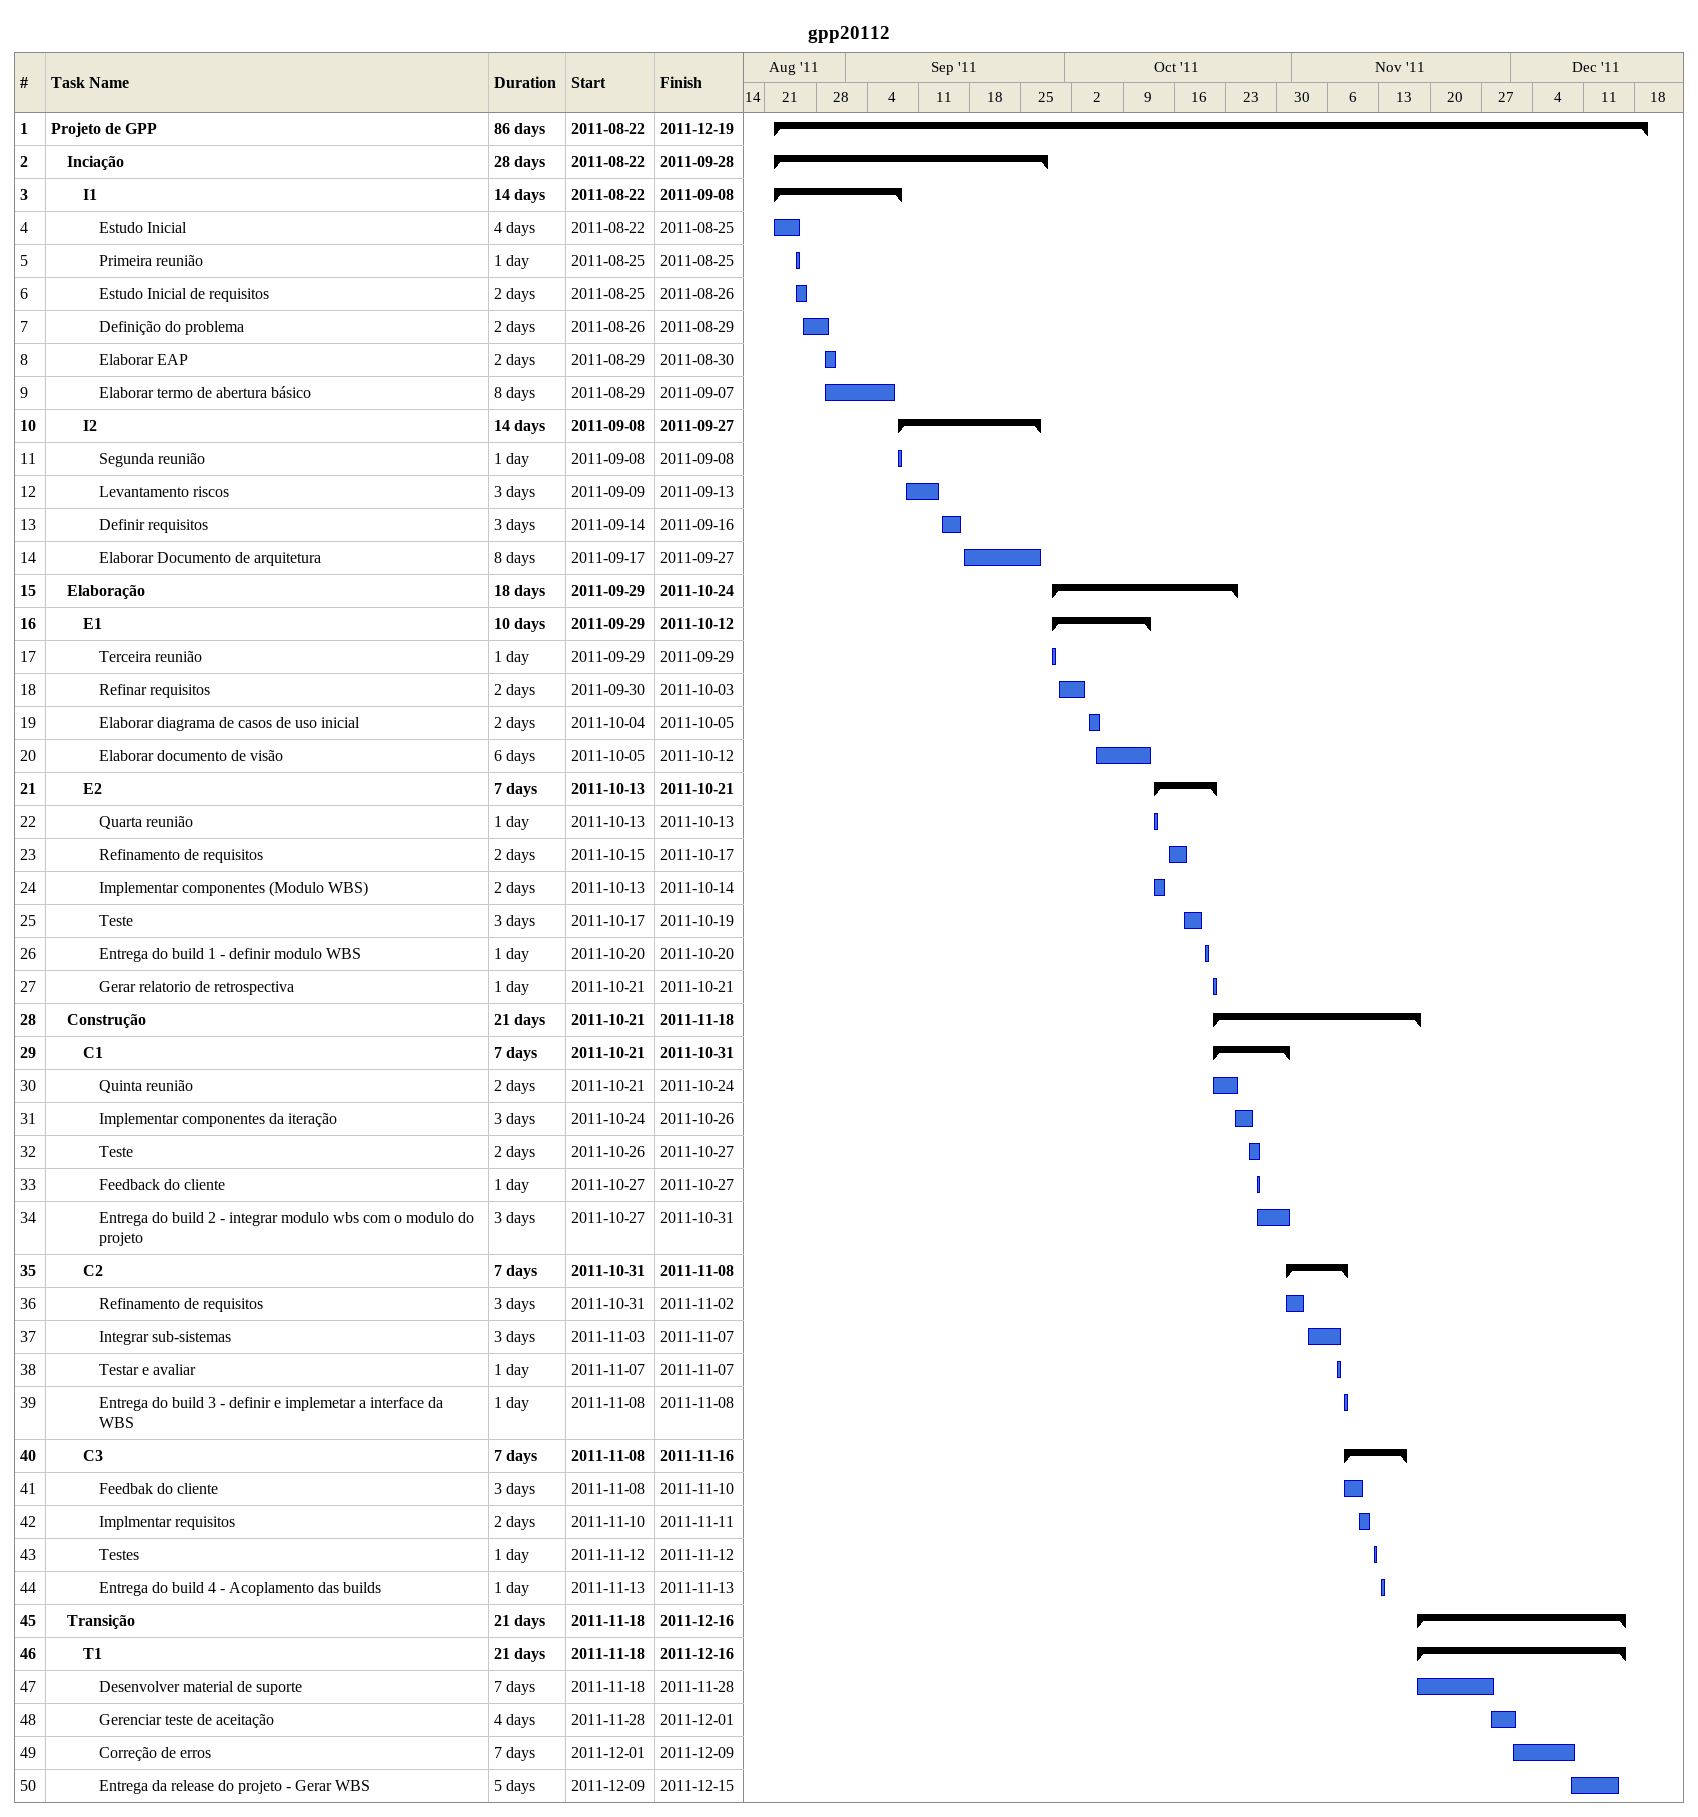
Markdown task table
gpp20112

| ID | Level | Task | Duration | Start | Finish |
|---|---|---|---|---|---|
| 1 | 1 | **Projeto de GPP** | 86d | 2011-08-22 | 2011-12-19 |
| 2 | 2 | **Inciação** | 28d | 2011-08-22 | 2011-09-28 |
| 3 | 3 | **I1** | 14d | 2011-08-22 | 2011-09-08 |
| 4 | 4 | Estudo Inicial | 4d | 2011-08-22 | 2011-08-25 |
| 5 | 4 | Primeira reunião | 1d | 2011-08-25 | 2011-08-25 |
| 6 | 4 | Estudo Inicial de requisitos | 2d | 2011-08-25 | 2011-08-26 |
| 7 | 4 | Definição do problema | 2d | 2011-08-26 | 2011-08-29 |
| 8 | 4 | Elaborar EAP | 2d | 2011-08-29 | 2011-08-30 |
| 9 | 4 | Elaborar termo de abertura básico | 8d | 2011-08-29 | 2011-09-07 |
| 10 | 3 | **I2** | 14d | 2011-09-08 | 2011-09-27 |
| 11 | 4 | Segunda reunião | 1d | 2011-09-08 | 2011-09-08 |
| 12 | 4 | Levantamento riscos | 3d | 2011-09-09 | 2011-09-13 |
| 13 | 4 | Definir requisitos | 3d | 2011-09-14 | 2011-09-16 |
| 14 | 4 | Elaborar Documento de arquitetura | 8d | 2011-09-17 | 2011-09-27 |
| 15 | 2 | **Elaboração** | 18d | 2011-09-29 | 2011-10-24 |
| 16 | 3 | **E1** | 10d | 2011-09-29 | 2011-10-12 |
| 17 | 4 | Terceira reunião | 1d | 2011-09-29 | 2011-09-29 |
| 18 | 4 | Refinar requisitos | 2d | 2011-09-30 | 2011-10-03 |
| 19 | 4 | Elaborar diagrama de casos de uso inicial | 2d | 2011-10-04 | 2011-10-05 |
| 20 | 4 | Elaborar documento de visão | 6d | 2011-10-05 | 2011-10-12 |
| 21 | 3 | **E2** | 7d | 2011-10-13 | 2011-10-21 |
| 22 | 4 | Quarta reunião | 1d | 2011-10-13 | 2011-10-13 |
| 23 | 4 | Refinamento de requisitos | 2d | 2011-10-15 | 2011-10-17 |
| 24 | 4 | Implementar componentes (Modulo WBS) | 2d | 2011-10-13 | 2011-10-14 |
| 25 | 4 | Teste | 3d | 2011-10-17 | 2011-10-19 |
| 26 | 4 | Entrega do build 1 - definir modulo WBS | 1d | 2011-10-20 | 2011-10-20 |
| 27 | 4 | Gerar relatorio de retrospectiva | 1d | 2011-10-21 | 2011-10-21 |
| 28 | 2 | **Construção** | 21d | 2011-10-21 | 2011-11-18 |
| 29 | 3 | **C1** | 7d | 2011-10-21 | 2011-10-31 |
| 30 | 4 | Quinta reunião | 2d | 2011-10-21 | 2011-10-24 |
| 31 | 4 | Implementar componentes da iteração | 3d | 2011-10-24 | 2011-10-26 |
| 32 | 4 | Teste | 2d | 2011-10-26 | 2011-10-27 |
| 33 | 4 | Feedback do cliente | 1d | 2011-10-27 | 2011-10-27 |
| 34 | 4 | Entrega do build 2 - integrar modulo wbs com o modulo do projeto | 3d | 2011-10-27 | 2011-10-31 |
| 35 | 3 | **C2** | 7d | 2011-10-31 | 2011-11-08 |
| 36 | 4 | Refinamento de requisitos | 3d | 2011-10-31 | 2011-11-02 |
| 37 | 4 | Integrar sub-sistemas | 3d | 2011-11-03 | 2011-11-07 |
| 38 | 4 | Testar e avaliar | 1d | 2011-11-07 | 2011-11-07 |
| 39 | 4 | Entrega do build 3 - definir e implemetar a interface da WBS | 1d | 2011-11-08 | 2011-11-08 |
| 40 | 3 | **C3** | 7d | 2011-11-08 | 2011-11-16 |
| 41 | 4 | Feedbak do cliente | 3d | 2011-11-08 | 2011-11-10 |
| 42 | 4 | Implmentar requisitos | 2d | 2011-11-10 | 2011-11-11 |
| 43 | 4 | Testes | 1d | 2011-11-12 | 2011-11-12 |
| 44 | 4 | Entrega do build 4 - Acoplamento das builds | 1d | 2011-11-13 | 2011-11-13 |
| 45 | 2 | **Transição** | 21d | 2011-11-18 | 2011-12-16 |
| 46 | 3 | **T1** | 21d | 2011-11-18 | 2011-12-16 |
| 47 | 4 | Desenvolver material de suporte | 7d | 2011-11-18 | 2011-11-28 |
| 48 | 4 | Gerenciar teste de aceitação | 4d | 2011-11-28 | 2011-12-01 |
| 49 | 4 | Correção de erros | 7d | 2011-12-01 | 2011-12-09 |
| 50 | 4 | Entrega da release do projeto - Gerar WBS | 5d | 2011-12-09 | 2011-12-15 |
